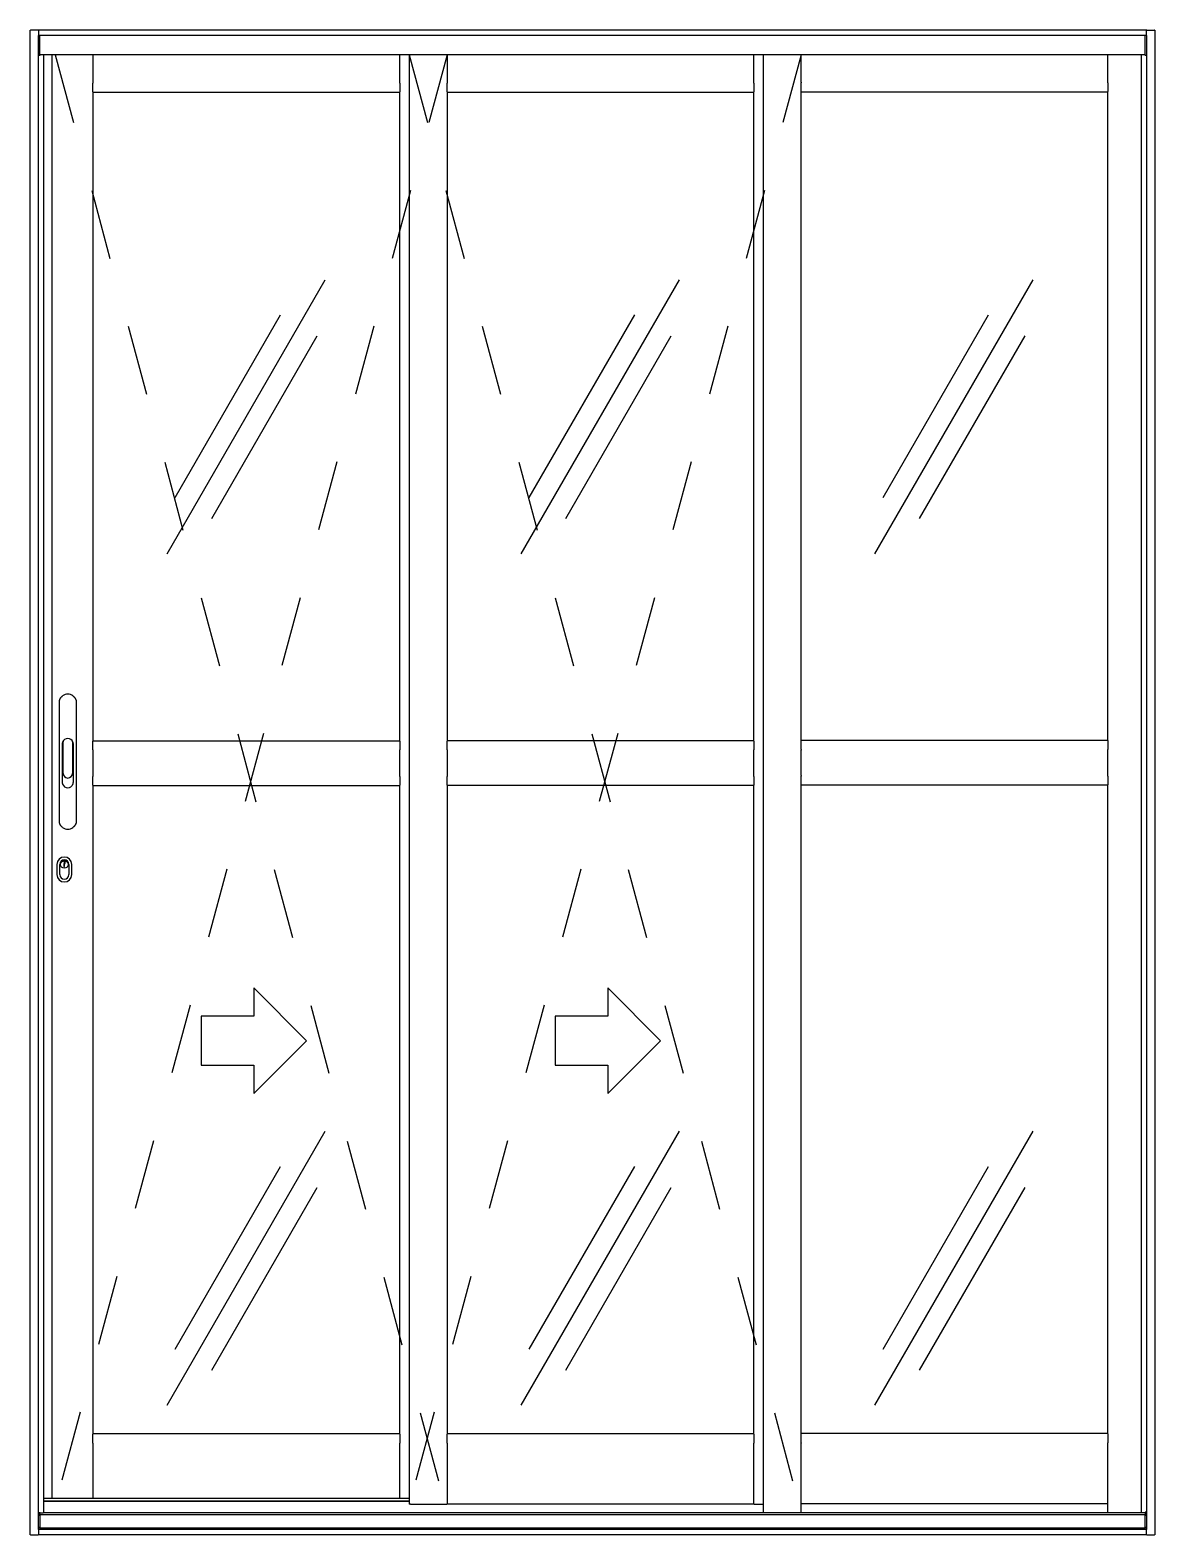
# Model space of a CAD drawing. Header units: millimetres. Extents: x 133.91 to 135.51, y 1065.71 to 1067.85.
import ezdxf

# ---------------------------------------------------------------- set-up
doc = ezdxf.new("R2010")
doc.units = ezdxf.units.MM
doc.header["$LTSCALE"] = 0.5
doc.linetypes.add('HIDDEN2', pattern=[0.1875, 0.125, -0.0625])
doc.layers.add('Gravia_Portas', color=1, linetype='Continuous')
doc.layers.add('Gravia_Portas_hidden2', color=1, linetype='HIDDEN2')

msp = doc.modelspace()

# ---------------------------------------------------------------- linework, layer by layer
at = {"layer": 'Gravia_Portas', "color": 2}
for p, q in [((133.9136, 1067.8549), (133.914, 1067.8549)), ((133.9136, 1065.7149), (133.9136, 1067.8549)), ((133.9252, 1067.8549), (133.914, 1067.8549)), ((133.9252, 1067.8549), (133.9256, 1067.8549)), ((133.9256, 1067.8545), (133.9256, 1067.8549)), ((135.5016, 1067.8549), (133.9256, 1067.8549)), ((135.5016, 1067.8549), (135.5016, 1067.8545)), ((135.502, 1067.8549), (135.5016, 1067.8549)), ((135.502, 1067.8549), (135.5132, 1067.8549)), ((135.5136, 1067.8549), (135.5132, 1067.8549)), ((135.5136, 1067.8549), (135.5136, 1065.7149)), ((133.914, 1065.7149), (133.9136, 1065.7149)), ((133.914, 1065.7149), (133.9252, 1065.7149)), ((133.9256, 1065.7149), (133.9252, 1065.7149)), ((133.9256, 1065.7149), (133.9256, 1065.7153)), ((135.5016, 1065.7149), (133.9256, 1065.7149)), ((135.5016, 1065.7153), (135.5016, 1065.7149)), ((135.502, 1065.7149), (135.5016, 1065.7149)), ((135.502, 1065.7149), (135.5132, 1065.7149)), ((135.5136, 1065.7149), (135.5132, 1065.7149))]:
    msp.add_line(p, q, dxfattribs=at)
at = {"layer": 'Gravia_Portas'}
for p, q in [((133.9256, 1067.8545), (133.9256, 1067.8474)), ((133.9256, 1067.847), (133.9256, 1067.8474)), ((135.5016, 1067.847), (133.9256, 1067.847)), ((133.9256, 1065.7228), (133.9256, 1067.847)), ((133.9276, 1067.8199), (133.9276, 1067.847)), ((135.4996, 1067.8199), (135.4996, 1067.847)), ((135.5016, 1067.8474), (135.5016, 1067.8545)), ((135.5016, 1067.8474), (135.5016, 1067.847)), ((135.5016, 1067.847), (135.5016, 1065.7228)), ((133.9276, 1067.8189), (133.9256, 1067.8189)), ((135.4996, 1067.8199), (133.9276, 1067.8199)), ((133.9276, 1067.8199), (133.9276, 1067.8189)), ((133.9326, 1067.8199), (133.9326, 1065.7464)), ((133.9451, 1065.7673), (133.9451, 1067.8199)), ((134.0031, 1067.8199), (134.0031, 1067.7803)), ((134.4394, 1067.7803), (134.4394, 1067.8199)), ((134.453, 1067.8199), (134.453, 1065.7584)), ((134.5068, 1067.8199), (134.5068, 1067.7803)), ((134.9431, 1067.7803), (134.9431, 1067.8199)), ((134.9567, 1065.7464), (134.9567, 1067.8199)), ((135.0105, 1067.7808), (135.0105, 1067.8199)), ((135.4468, 1067.7808), (135.4468, 1067.8199)), ((135.4946, 1065.7464), (135.4946, 1067.8199)), ((135.4996, 1067.8199), (135.4996, 1067.8189)), ((135.5016, 1067.8189), (135.4996, 1067.8189)), ((134.0031, 1067.7803), (134.0031, 1067.7794)), ((134.0031, 1067.767), (134.0031, 1067.7794)), ((134.4394, 1067.7794), (134.4394, 1067.7803)), ((134.4394, 1067.7794), (134.4394, 1067.767)), ((134.5068, 1067.7803), (134.5068, 1067.7794)), ((134.5068, 1067.767), (134.5068, 1067.7794)), ((134.9431, 1067.7794), (134.9431, 1067.7803)), ((134.9431, 1067.7794), (134.9431, 1067.767)), ((135.0105, 1067.7808), (135.0105, 1067.7799)), ((135.0105, 1067.7675), (135.0105, 1067.7799)), ((135.4468, 1067.7799), (135.4468, 1067.7808)), ((135.4468, 1067.7799), (135.4468, 1067.7675)), ((134.0031, 1067.767), (134.0031, 1067.7666)), ((134.0031, 1067.7666), (134.4394, 1067.7666)), ((134.0031, 1067.7666), (134.0031, 1066.8443)), ((134.4394, 1067.7666), (134.4394, 1067.767)), ((134.4394, 1066.8443), (134.4394, 1067.7666)), ((134.5068, 1067.767), (134.5068, 1067.7666)), ((134.5068, 1067.7666), (134.9431, 1067.7666)), ((134.5068, 1067.7666), (134.5068, 1066.8443)), ((134.9431, 1067.7666), (134.9431, 1067.767)), ((134.9431, 1066.8443), (134.9431, 1067.7666)), ((135.0105, 1067.7675), (135.0105, 1067.7671)), ((135.0105, 1066.8448), (135.0105, 1067.7671)), ((135.0105, 1067.7671), (135.4468, 1067.7671)), ((135.4468, 1067.7671), (135.4468, 1067.7675)), ((135.4468, 1066.8448), (135.4468, 1067.7671)), ((134.1085, 1067.1102), (134.3335, 1067.4999)), ((134.6122, 1067.1102), (134.8372, 1067.4999)), ((135.1154, 1067.1102), (135.3404, 1067.4999)), ((134.12, 1067.1901), (134.27, 1067.4499)), ((134.6237, 1067.1901), (134.7737, 1067.4499)), ((135.1269, 1067.1901), (135.2769, 1067.4499)), ((134.172, 1067.1601), (134.322, 1067.4199)), ((134.6757, 1067.1601), (134.8257, 1067.4199)), ((135.1789, 1067.1601), (135.3289, 1067.4199)), ((133.9552, 1066.9009), (133.9552, 1066.7281)), ((133.9792, 1066.9009), (133.9792, 1066.7281)), ((133.9593, 1066.8395), (133.9593, 1066.7854)), ((133.9606, 1066.7979), (133.9606, 1066.8427)), ((133.9739, 1066.8427), (133.9739, 1066.7979)), ((133.9752, 1066.7854), (133.9752, 1066.8395)), ((134.0031, 1066.8443), (134.0031, 1066.8439)), ((134.0031, 1066.8443), (134.4394, 1066.8443)), ((134.0031, 1066.8314), (134.0031, 1066.8439)), ((134.4394, 1066.8439), (134.4394, 1066.8443)), ((134.4394, 1066.8439), (134.4394, 1066.8314)), ((134.5068, 1066.8443), (134.5068, 1066.8439)), ((134.9431, 1066.8443), (134.5068, 1066.8443)), ((134.5068, 1066.8314), (134.5068, 1066.8439)), ((134.9431, 1066.8439), (134.9431, 1066.8443)), ((134.9431, 1066.8439), (134.9431, 1066.8314)), ((135.0105, 1066.8448), (135.0105, 1066.8444)), ((135.4468, 1066.8448), (135.0105, 1066.8448)), ((135.0105, 1066.8319), (135.0105, 1066.8444)), ((135.4468, 1066.8444), (135.4468, 1066.8448)), ((135.4468, 1066.8444), (135.4468, 1066.8319)), ((134.0031, 1066.8314), (134.0031, 1066.8306)), ((134.0031, 1066.8306), (134.0031, 1066.7944)), ((134.4394, 1066.8306), (134.4394, 1066.8314)), ((134.4394, 1066.7944), (134.4394, 1066.8306)), ((134.5068, 1066.8314), (134.5068, 1066.8306)), ((134.5068, 1066.8306), (134.5068, 1066.7944)), ((134.9431, 1066.8306), (134.9431, 1066.8314)), ((134.9431, 1066.7944), (134.9431, 1066.8306)), ((135.0105, 1066.8319), (135.0105, 1066.8311)), ((135.0105, 1066.7949), (135.0105, 1066.8311)), ((135.4468, 1066.8311), (135.4468, 1066.8319)), ((135.4468, 1066.7949), (135.4468, 1066.8311)), ((134.0031, 1066.7944), (134.0031, 1066.7935)), ((134.0031, 1066.7811), (134.0031, 1066.7935)), ((134.4394, 1066.7935), (134.4394, 1066.7944)), ((134.4394, 1066.7935), (134.4394, 1066.7811)), ((134.5068, 1066.7944), (134.5068, 1066.7935)), ((134.5068, 1066.7811), (134.5068, 1066.7935)), ((134.9431, 1066.7935), (134.9431, 1066.7944)), ((134.9431, 1066.7935), (134.9431, 1066.7811)), ((135.0105, 1066.7949), (135.0105, 1066.794)), ((135.0105, 1066.7816), (135.0105, 1066.794)), ((135.4468, 1066.794), (135.4468, 1066.7949)), ((135.4468, 1066.794), (135.4468, 1066.7816)), ((134.0031, 1066.7811), (134.0031, 1066.7807)), ((134.0031, 1066.7807), (134.4394, 1066.7807)), ((134.0031, 1066.7807), (134.0031, 1065.8584)), ((134.4394, 1066.7807), (134.4394, 1066.7811)), ((134.4394, 1065.8584), (134.4394, 1066.7807)), ((134.5068, 1066.7811), (134.5068, 1066.7807)), ((134.9431, 1066.7807), (134.5068, 1066.7807)), ((134.5068, 1066.7807), (134.5068, 1065.8584)), ((134.9431, 1066.7807), (134.9431, 1066.7811)), ((134.9431, 1065.8584), (134.9431, 1066.7807)), ((135.0105, 1066.7816), (135.0105, 1066.7812)), ((135.0105, 1065.8589), (135.0105, 1066.7812)), ((135.4468, 1066.7812), (135.0105, 1066.7812)), ((135.4468, 1066.7812), (135.4468, 1066.7816)), ((135.4468, 1065.8589), (135.4468, 1066.7812)), ((133.9518, 1066.6684), (133.9518, 1066.6539)), ((133.9558, 1066.6539), (133.9558, 1066.6684)), ((133.9617, 1066.6733), (133.9617, 1066.672)), ((133.9617, 1066.672), (133.9626, 1066.6715)), ((133.9626, 1066.6705), (133.9617, 1066.6692)), ((133.9617, 1066.6692), (133.9617, 1066.6653)), ((133.9617, 1066.6653), (133.9626, 1066.6653)), ((133.9626, 1066.6715), (133.9626, 1066.6705)), ((133.9626, 1066.6684), (133.9634, 1066.67)), ((133.9626, 1066.6653), (133.9626, 1066.6684)), ((133.9634, 1066.67), (133.9634, 1066.6733)), ((133.9688, 1066.6684), (133.9688, 1066.6539)), ((133.9729, 1066.6539), (133.9729, 1066.6684)), ((134.1085, 1065.8993), (134.3335, 1066.289)), ((134.6122, 1065.8993), (134.8372, 1066.289)), ((135.1154, 1065.8993), (135.3404, 1066.289)), ((134.12, 1065.9792), (134.27, 1066.239)), ((134.6237, 1065.9792), (134.7737, 1066.239)), ((135.1269, 1065.9792), (135.2769, 1066.239)), ((134.172, 1065.9492), (134.322, 1066.209)), ((134.6757, 1065.9492), (134.8257, 1066.209)), ((135.1789, 1065.9492), (135.3289, 1066.209)), ((134.4394, 1065.8584), (134.0031, 1065.8584)), ((134.0031, 1065.8584), (134.0031, 1065.858)), ((134.0031, 1065.8455), (134.0031, 1065.858)), ((134.4394, 1065.858), (134.4394, 1065.8584)), ((134.4394, 1065.858), (134.4394, 1065.8455)), ((134.9431, 1065.8584), (134.5068, 1065.8584)), ((134.5068, 1065.8584), (134.5068, 1065.858)), ((134.5068, 1065.8455), (134.5068, 1065.858)), ((134.9431, 1065.858), (134.9431, 1065.8584)), ((134.9431, 1065.858), (134.9431, 1065.8455)), ((135.4468, 1065.8589), (135.0105, 1065.8589)), ((135.0105, 1065.8589), (135.0105, 1065.8585)), ((135.0105, 1065.846), (135.0105, 1065.8585)), ((135.4468, 1065.8585), (135.4468, 1065.8589)), ((135.4468, 1065.8585), (135.4468, 1065.846)), ((134.0031, 1065.8455), (134.0031, 1065.8447)), ((134.0031, 1065.8447), (134.0031, 1065.7673)), ((134.4394, 1065.8447), (134.4394, 1065.8455)), ((134.4394, 1065.7673), (134.4394, 1065.8447)), ((134.5068, 1065.8455), (134.5068, 1065.8447)), ((134.5068, 1065.8447), (134.5068, 1065.7584)), ((134.9431, 1065.8447), (134.9431, 1065.8455)), ((134.9431, 1065.7584), (134.9431, 1065.8447)), ((135.0105, 1065.846), (135.0105, 1065.8452)), ((135.0105, 1065.7464), (135.0105, 1065.8452)), ((135.4468, 1065.8452), (135.4468, 1065.846)), ((135.4468, 1065.7464), (135.4468, 1065.8452)), ((133.9326, 1065.7673), (134.453, 1065.7673)), ((133.9276, 1065.7424), (133.9256, 1065.7424)), ((133.9276, 1065.7442), (133.9276, 1065.7474)), ((133.9276, 1065.7464), (133.932, 1065.7464)), ((133.9276, 1065.7424), (133.9276, 1065.7442)), ((135.4996, 1065.7434), (133.9276, 1065.7434)), ((133.9276, 1065.7424), (133.9276, 1065.7253)), ((133.9326, 1065.7464), (133.932, 1065.7464)), ((134.453, 1065.7627), (133.9326, 1065.7627)), ((133.9326, 1065.7627), (134.453, 1065.7627)), ((135.4996, 1065.7464), (133.9326, 1065.7464)), ((134.4549, 1065.7584), (134.453, 1065.7584)), ((134.4549, 1065.7584), (134.5065, 1065.7584)), ((134.5068, 1065.7584), (134.5065, 1065.7584)), ((134.9431, 1065.7584), (134.5068, 1065.7584)), ((134.9434, 1065.7584), (134.9431, 1065.7584)), ((134.9434, 1065.7584), (134.9567, 1065.7584)), ((135.4468, 1065.7589), (135.0105, 1065.7589)), ((135.4468, 1065.7589), (135.0105, 1065.7589)), ((135.4996, 1065.7474), (135.4996, 1065.7442)), ((135.5016, 1065.7474), (135.4996, 1065.7474)), ((135.4996, 1065.7442), (135.4996, 1065.7424)), ((135.4996, 1065.7253), (135.4996, 1065.7424)), ((135.5016, 1065.7424), (135.4996, 1065.7424)), ((133.9276, 1065.7253), (133.9256, 1065.7253)), ((133.9256, 1065.7224), (133.9256, 1065.7228)), ((135.5016, 1065.7228), (133.9256, 1065.7228)), ((133.9256, 1065.7224), (133.9256, 1065.7153)), ((133.9276, 1065.7243), (133.9276, 1065.7253)), ((135.4996, 1065.7243), (133.9276, 1065.7243)), ((133.9276, 1065.7243), (133.9276, 1065.7228)), ((135.4996, 1065.7253), (135.4996, 1065.7243)), ((135.5016, 1065.7253), (135.4996, 1065.7253)), ((135.4996, 1065.7228), (135.4996, 1065.7243)), ((135.5016, 1065.7228), (135.5016, 1065.7224)), ((135.5016, 1065.7153), (135.5016, 1065.7224))]:
    msp.add_line(p, q, dxfattribs=at)
for points in [[(133.9552, 1066.9009), (133.9552, 1066.9009), (133.9552, 1066.9009), (133.9552, 1066.901), (133.9553, 1066.901), (133.9553, 1066.9011), (133.9553, 1066.9011), (133.9553, 1066.9012), (133.9553, 1066.9012), (133.9553, 1066.9013), (133.9553, 1066.9013), (133.9553, 1066.9014), (133.9554, 1066.9014), (133.9554, 1066.9015), (133.9554, 1066.9015), (133.9554, 1066.9016), (133.9554, 1066.9017), (133.9554, 1066.9017), (133.9555, 1066.9018), (133.9555, 1066.9018), (133.9555, 1066.9019), (133.9555, 1066.9019), (133.9555, 1066.902), (133.9556, 1066.9021), (133.9556, 1066.9021)], [(133.9556, 1066.9021), (133.9557, 1066.9024), (133.9558, 1066.9027), (133.9559, 1066.903), (133.956, 1066.9033), (133.9562, 1066.9036), (133.9563, 1066.9038), (133.9564, 1066.9041), (133.9566, 1066.9044), (133.9568, 1066.9046), (133.9569, 1066.9049), (133.9571, 1066.9052), (133.9573, 1066.9054), (133.9575, 1066.9057), (133.9576, 1066.9059), (133.9578, 1066.9061), (133.958, 1066.9064), (133.9582, 1066.9066), (133.9585, 1066.9068), (133.9587, 1066.907), (133.9589, 1066.9072), (133.9591, 1066.9074), (133.9593, 1066.9076), (133.9596, 1066.9078), (133.9598, 1066.908)], [(133.9746, 1066.908), (133.9749, 1066.9078), (133.9751, 1066.9076), (133.9753, 1066.9074), (133.9756, 1066.9072), (133.9758, 1066.907), (133.976, 1066.9068), (133.9762, 1066.9066), (133.9764, 1066.9064), (133.9766, 1066.9061), (133.9768, 1066.9059), (133.977, 1066.9057), (133.9772, 1066.9054), (133.9774, 1066.9052), (133.9775, 1066.9049), (133.9777, 1066.9046), (133.9779, 1066.9044), (133.978, 1066.9041), (133.9782, 1066.9038), (133.9783, 1066.9036), (133.9784, 1066.9033), (133.9786, 1066.903), (133.9787, 1066.9027), (133.9788, 1066.9024), (133.9789, 1066.9021)], [(133.9789, 1066.9021), (133.9789, 1066.9021), (133.9789, 1066.902), (133.9789, 1066.9019), (133.979, 1066.9019), (133.979, 1066.9018), (133.979, 1066.9018), (133.979, 1066.9017), (133.979, 1066.9017), (133.979, 1066.9016), (133.9791, 1066.9015), (133.9791, 1066.9015), (133.9791, 1066.9014), (133.9791, 1066.9014), (133.9791, 1066.9013), (133.9791, 1066.9013), (133.9791, 1066.9012), (133.9792, 1066.9012), (133.9792, 1066.9011), (133.9792, 1066.9011), (133.9792, 1066.901), (133.9792, 1066.901), (133.9792, 1066.9009), (133.9792, 1066.9009), (133.9792, 1066.9009)], [(133.9598, 1066.8424), (133.9598, 1066.8423), (133.9597, 1066.8422), (133.9597, 1066.8421), (133.9597, 1066.842), (133.9596, 1066.8419), (133.9596, 1066.8417), (133.9596, 1066.8416), (133.9595, 1066.8415), (133.9595, 1066.8414), (133.9595, 1066.8413), (133.9594, 1066.8411), (133.9594, 1066.841), (133.9594, 1066.8409), (133.9594, 1066.8408), (133.9594, 1066.8406), (133.9593, 1066.8405), (133.9593, 1066.8404), (133.9593, 1066.8403), (133.9593, 1066.8402), (133.9593, 1066.84), (133.9593, 1066.8399), (133.9593, 1066.8398), (133.9593, 1066.8397), (133.9593, 1066.8395)], [(133.9752, 1066.8395), (133.9752, 1066.8397), (133.9752, 1066.8398), (133.9752, 1066.8399), (133.9752, 1066.84), (133.9752, 1066.8402), (133.9751, 1066.8403), (133.9751, 1066.8404), (133.9751, 1066.8405), (133.9751, 1066.8406), (133.9751, 1066.8408), (133.9751, 1066.8409), (133.975, 1066.841), (133.975, 1066.8411), (133.975, 1066.8413), (133.975, 1066.8414), (133.9749, 1066.8415), (133.9749, 1066.8416), (133.9749, 1066.8417), (133.9748, 1066.8419), (133.9748, 1066.842), (133.9748, 1066.8421), (133.9747, 1066.8422), (133.9747, 1066.8423), (133.9746, 1066.8424)], [(133.9593, 1066.7854), (133.9593, 1066.7853), (133.9593, 1066.7852), (133.9593, 1066.7851), (133.9593, 1066.785), (133.9593, 1066.7848), (133.9593, 1066.7847), (133.9593, 1066.7846), (133.9593, 1066.7845), (133.9594, 1066.7843), (133.9594, 1066.7842), (133.9594, 1066.7841), (133.9594, 1066.784), (133.9594, 1066.7839), (133.9595, 1066.7837), (133.9595, 1066.7836), (133.9595, 1066.7835), (133.9596, 1066.7834), (133.9596, 1066.7832), (133.9596, 1066.7831), (133.9597, 1066.783), (133.9597, 1066.7829), (133.9597, 1066.7828), (133.9598, 1066.7827), (133.9598, 1066.7825)], [(133.9746, 1066.7825), (133.9747, 1066.7827), (133.9747, 1066.7828), (133.9748, 1066.7829), (133.9748, 1066.783), (133.9748, 1066.7831), (133.9749, 1066.7832), (133.9749, 1066.7834), (133.9749, 1066.7835), (133.975, 1066.7836), (133.975, 1066.7837), (133.975, 1066.7839), (133.975, 1066.784), (133.9751, 1066.7841), (133.9751, 1066.7842), (133.9751, 1066.7843), (133.9751, 1066.7845), (133.9751, 1066.7846), (133.9751, 1066.7847), (133.9752, 1066.7848), (133.9752, 1066.785), (133.9752, 1066.7851), (133.9752, 1066.7852), (133.9752, 1066.7853), (133.9752, 1066.7854)], [(133.9556, 1066.7269), (133.9556, 1066.7269), (133.9555, 1066.727), (133.9555, 1066.727), (133.9555, 1066.7271), (133.9555, 1066.7272), (133.9555, 1066.7272), (133.9554, 1066.7273), (133.9554, 1066.7273), (133.9554, 1066.7274), (133.9554, 1066.7274), (133.9554, 1066.7275), (133.9554, 1066.7275), (133.9553, 1066.7276), (133.9553, 1066.7277), (133.9553, 1066.7277), (133.9553, 1066.7278), (133.9553, 1066.7278), (133.9553, 1066.7279), (133.9553, 1066.7279), (133.9553, 1066.728), (133.9552, 1066.728), (133.9552, 1066.7281), (133.9552, 1066.7281), (133.9552, 1066.7281)], [(133.9598, 1066.721), (133.9596, 1066.7212), (133.9593, 1066.7213), (133.9591, 1066.7215), (133.9589, 1066.7217), (133.9587, 1066.722), (133.9585, 1066.7222), (133.9582, 1066.7224), (133.958, 1066.7226), (133.9578, 1066.7228), (133.9576, 1066.7231), (133.9575, 1066.7233), (133.9573, 1066.7236), (133.9571, 1066.7238), (133.9569, 1066.7241), (133.9568, 1066.7243), (133.9566, 1066.7246), (133.9564, 1066.7249), (133.9563, 1066.7252), (133.9562, 1066.7254), (133.956, 1066.7257), (133.9559, 1066.726), (133.9558, 1066.7263), (133.9557, 1066.7266), (133.9556, 1066.7269)], [(133.9789, 1066.7269), (133.9788, 1066.7266), (133.9787, 1066.7263), (133.9786, 1066.726), (133.9784, 1066.7257), (133.9783, 1066.7254), (133.9782, 1066.7252), (133.978, 1066.7249), (133.9779, 1066.7246), (133.9777, 1066.7243), (133.9775, 1066.7241), (133.9774, 1066.7238), (133.9772, 1066.7236), (133.977, 1066.7233), (133.9768, 1066.7231), (133.9766, 1066.7228), (133.9764, 1066.7226), (133.9762, 1066.7224), (133.976, 1066.7222), (133.9758, 1066.722), (133.9756, 1066.7217), (133.9753, 1066.7215), (133.9751, 1066.7213), (133.9749, 1066.7212), (133.9746, 1066.721)], [(133.9792, 1066.7281), (133.9792, 1066.7281), (133.9792, 1066.7281), (133.9792, 1066.728), (133.9792, 1066.728), (133.9792, 1066.7279), (133.9792, 1066.7279), (133.9792, 1066.7278), (133.9791, 1066.7278), (133.9791, 1066.7277), (133.9791, 1066.7277), (133.9791, 1066.7276), (133.9791, 1066.7275), (133.9791, 1066.7275), (133.9791, 1066.7274), (133.979, 1066.7274), (133.979, 1066.7273), (133.979, 1066.7273), (133.979, 1066.7272), (133.979, 1066.7272), (133.979, 1066.7271), (133.9789, 1066.727), (133.9789, 1066.727), (133.9789, 1066.7269), (133.9789, 1066.7269)]]:
    msp.add_lwpolyline(points, dxfattribs=at)
for points in [[(134.3068, 1066.4177), (134.2318, 1066.4927), (134.2318, 1066.4527), (134.1568, 1066.4527), (134.1568, 1066.3827), (134.2318, 1066.3827), (134.2318, 1066.3427), (134.3068, 1066.4177)], [(134.8105, 1066.4177), (134.7355, 1066.4927), (134.7355, 1066.4527), (134.6605, 1066.4527), (134.6605, 1066.3827), (134.7355, 1066.3827), (134.7355, 1066.3427), (134.8105, 1066.4177)]]:
    msp.add_lwpolyline(points, close=True, dxfattribs=at)
msp.add_circle((133.9623, 1066.6684), 0.0055, dxfattribs=at)
for centre, radius, start, end in [((133.9672, 1066.8982), 0.0123, 53.0136, 126.9864), ((133.9672, 1066.8395), 0.00795, 21.4374, 158.5626), ((133.9672, 1066.8427), 0.00665, 167.4699, 180), ((133.9672, 1066.8427), 0.00665, 0, 12.5301), ((133.9672, 1066.7979), 0.00665, 180, 0), ((133.9672, 1066.7854), 0.00795, 201.4374, 338.5626), ((133.9672, 1066.7308), 0.0123, 233.0136, 306.9864), ((133.9623, 1066.6684), 0.0105, 0, 180), ((133.9623, 1066.6684), 0.0065, 0, 180), ((133.9623, 1066.6684), 0.005, 77.6775, 97.1764), ((133.9623, 1066.6539), 0.0105, 180, 0), ((133.9623, 1066.6539), 0.0065, 180, 0)]:
    msp.add_arc(centre, radius, start, end, dxfattribs=at)
at = {"layer": 'Gravia_Portas_hidden2'}
for p, q in [((134.5068, 1067.8199), (133.9493, 1065.7584)), ((133.9493, 1067.8199), (134.5068, 1065.7464)), ((135.0105, 1067.8199), (134.453, 1065.7584)), ((134.453, 1067.8199), (135.0105, 1065.7464))]:
    msp.add_line(p, q, dxfattribs=at)

doc.saveas('drawing.dxf')
